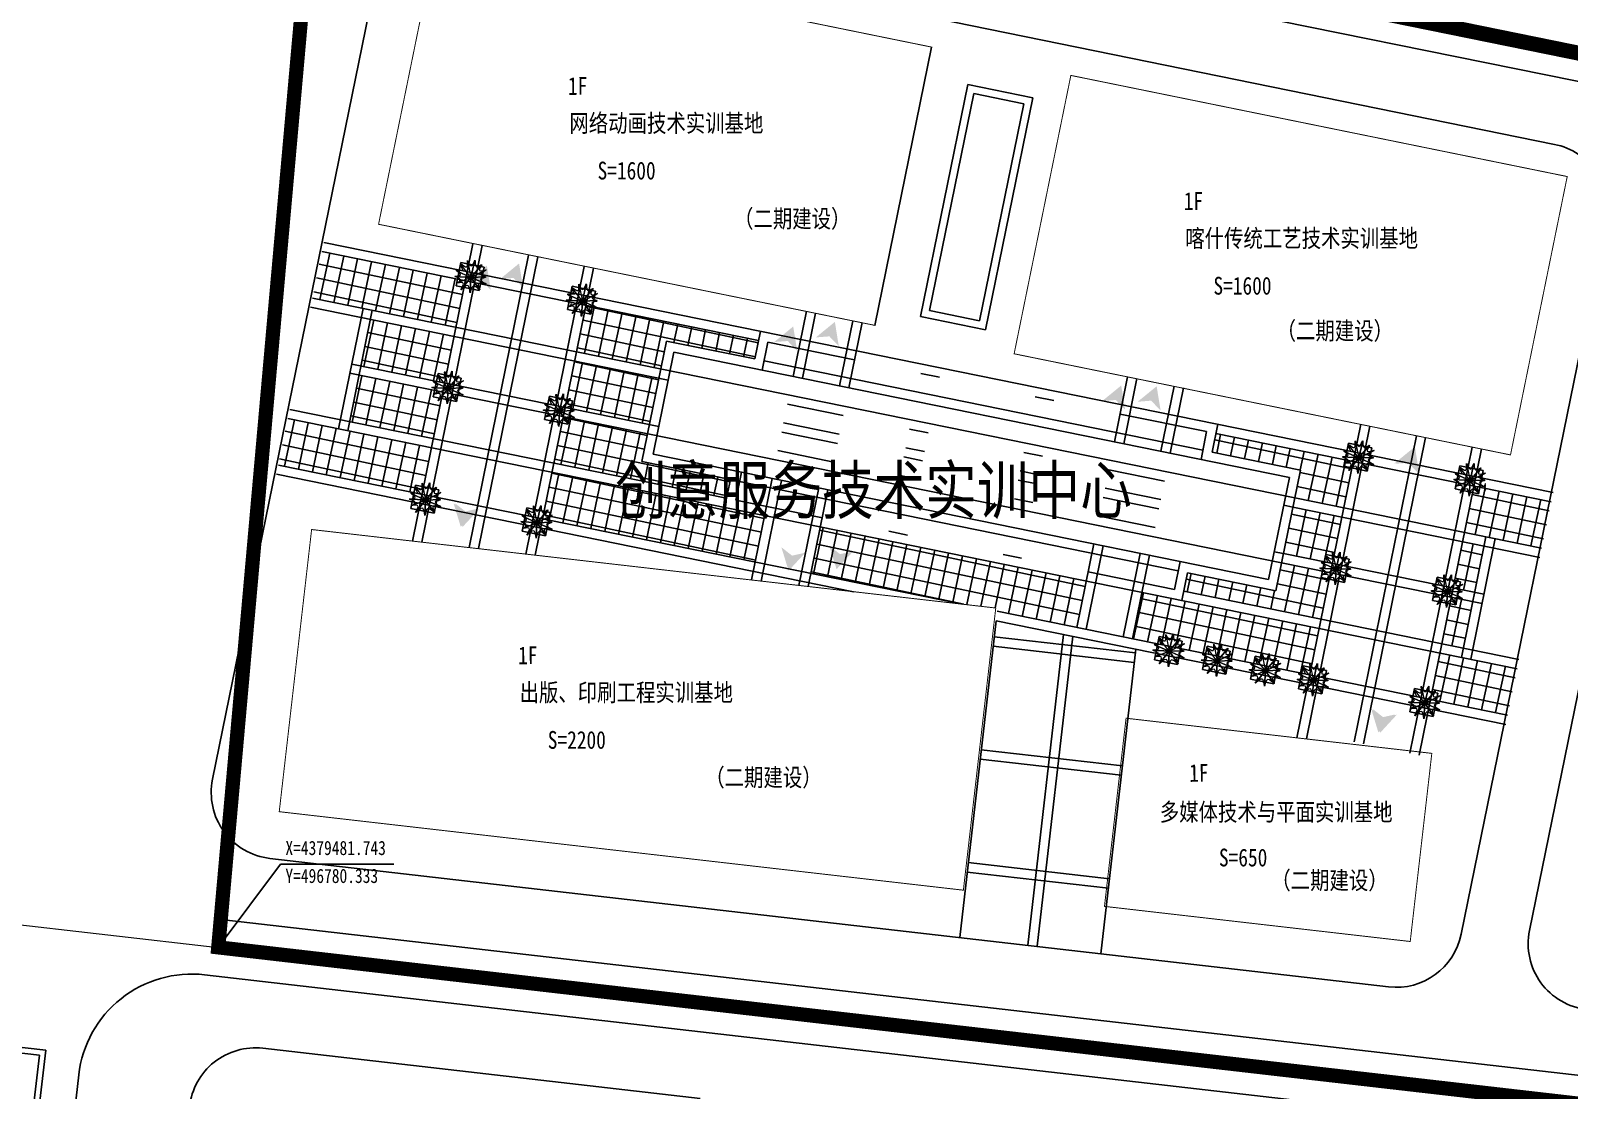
# Model space of a CAD drawing. Extents: x -534 to 560, y 572 to 1344.
# Drawn here: x -127.3 to 35.1, y 1082.8 to 1194.7 of the extents above; entities that cross this region are included whole.
import ezdxf
from ezdxf.enums import TextEntityAlignment as Align

# ---------------------------------------------------------------- set-up
doc = ezdxf.new("R2010")
doc.units = 0
doc.header["$LTSCALE"] = 1000
doc.linetypes.add('DIVIDE', pattern=[1.25, 0.5, -0.25, 0, -0.25, 0, -0.25])
doc.linetypes.add('X5', pattern=[3, 2, -1])
doc.layers.get('0').update_dxf_attribs({"linetype": 'CONTINUOUS'})
for name, color, linetype in [('0-场地', 5, 'CONTINUOUS'), ('2222', 7, 'CONTINUOUS'), ('4', 4, 'CONTINUOUS'), ('DLSS', 8, 'CONTINUOUS'), ('JZ', 2, 'CONTINUOUS'), ('pp-bz-zb', 7, 'CONTINUOUS'), ('PUB_TEXT', 7, 'CONTINUOUS'), ('WALL', 2, 'CONTINUOUS'), ('建筑轮廓', 2, 'CONTINUOUS'), ('用地红线', 1, 'DIVIDE'), ('绿化', 3, 'CONTINUOUS'), ('铺地', 25, 'CONTINUOUS')]:
    doc.layers.add(name, color=color, linetype=linetype)
doc.styles.add('HT', font='simhei.ttf', dxfattribs={"width": 0.8})
doc.styles.add('ISOVIBLOCKBT', font='', dxfattribs={"width": 0.8})
doc.styles.get('ISOVIBLOCKBT').set_extended_font_data('SimSun')

msp = doc.modelspace()

# ---------------------------------------------------------------- hatches: boundary and pattern name
at = {"layer": '0-场地'}
for points in [[(-79.76, 1168.4), (-78.77, 1167.36), (-79.18, 1169.93), (-81.2, 1168.29)], [(-76.36, 1168.63), (-75.36, 1167.59), (-75.78, 1170.16), (-77.79, 1168.51)], [(-47.41, 1161.97), (-46.41, 1160.93), (-46.83, 1163.5), (-48.84, 1161.86)], [(-43.01, 1162.46), (-42.02, 1161.43), (-42.43, 1163.99), (-44.44, 1162.35)], [(-12.77, 1155.74), (-11.77, 1154.7), (-12.19, 1157.27), (-14.2, 1155.63)], [(-9.03, 1155.67), (-8.03, 1154.63), (-8.45, 1157.19), (-10.46, 1155.55)], [(18.08, 1149.15), (19.08, 1148.11), (18.66, 1150.67), (16.65, 1149.03)], [(18.27, 1149.12), (19.26, 1148.09), (18.85, 1150.65), (16.83, 1149.01)], [(-81.57, 1143.94), (-82.7, 1144.83), (-81.94, 1142.35), (-80.17, 1144.25)], [(-81.39, 1143.92), (-82.52, 1144.81), (-81.75, 1142.33), (-79.99, 1144.23)], [(-46.95, 1139.3), (-48.08, 1140.19), (-47.32, 1137.71), (-45.55, 1139.61)], [(-41.89, 1139.46), (-43.02, 1140.35), (-42.25, 1137.87), (-40.49, 1139.77)], [(15.34, 1122.22), (14.21, 1123.11), (14.97, 1120.62), (16.74, 1122.53)], [(15.52, 1122.2), (14.39, 1123.09), (15.16, 1120.6), (16.92, 1122.51)]]:
    msp.add_hatch(color=256, dxfattribs=at).paths.add_polyline_path(points)

# ---------------------------------------------------------------- linework, layer by layer
at = {"color": 0, "linetype": 'Continuous'}
msp.add_line((-261.82, 1253.14), (324.74, 1133.62), dxfattribs=at)
at = {"layer": '2222'}
for p, q in [((-82.43, 1167.81), (-81.93, 1170.26)), ((-81.93, 1170.26), (-79.48, 1169.76)), ((-79.48, 1169.76), (-79.98, 1167.31)), ((-79.98, 1167.31), (-82.43, 1167.81)), ((-70.67, 1165.3), (-70.17, 1167.75)), ((-70.17, 1167.75), (-67.72, 1167.25)), ((-67.72, 1167.25), (-68.22, 1164.8)), ((-68.22, 1164.8), (-70.67, 1165.3)), ((-84.84, 1156.08), (-84.34, 1158.53)), ((-84.34, 1158.53), (-81.89, 1158.03)), ((-81.89, 1158.03), (-82.39, 1155.58)), ((-82.39, 1155.58), (-84.84, 1156.08)), ((-73.08, 1153.68), (-72.58, 1156.13)), ((-72.58, 1156.13), (-70.13, 1155.64)), ((-70.13, 1155.64), (-70.63, 1153.19)), ((-70.63, 1153.19), (-73.08, 1153.68)), ((11.32, 1148.74), (11.82, 1151.18)), ((11.82, 1151.18), (14.27, 1150.69)), ((14.27, 1150.69), (13.77, 1148.24)), ((13.77, 1148.24), (11.32, 1148.74)), ((23.08, 1146.34), (23.58, 1148.79)), ((23.58, 1148.79), (26.03, 1148.29)), ((26.03, 1148.29), (25.53, 1145.84)), ((-87.21, 1144.29), (-86.71, 1146.74)), ((-86.71, 1146.74), (-84.27, 1146.24)), ((-84.27, 1146.24), (-84.76, 1143.79)), ((25.53, 1145.84), (23.08, 1146.34)), ((-84.76, 1143.79), (-87.21, 1144.29)), ((-75.45, 1141.9), (-74.96, 1144.35)), ((-74.96, 1144.35), (-72.51, 1143.85)), ((-72.51, 1143.85), (-73, 1141.4)), ((-73, 1141.4), (-75.45, 1141.9)), ((8.93, 1136.98), (9.43, 1139.43)), ((9.43, 1139.43), (11.88, 1138.93)), ((11.88, 1138.93), (11.38, 1136.48)), ((11.38, 1136.48), (8.93, 1136.98)), ((20.69, 1134.58), (21.19, 1137.03)), ((21.19, 1137.03), (23.64, 1136.54)), ((23.64, 1136.54), (23.14, 1134.09)), ((23.14, 1134.09), (20.69, 1134.58)), ((-8.69, 1128.31), (-8.19, 1130.76)), ((-8.19, 1130.76), (-5.74, 1130.27)), ((-5.74, 1130.27), (-6.24, 1127.82)), ((-3.61, 1127.28), (-3.12, 1129.73)), ((-3.12, 1129.73), (-0.67, 1129.23)), ((-0.67, 1129.23), (-1.16, 1126.78)), ((-6.24, 1127.82), (-8.69, 1128.31)), ((1.46, 1126.25), (1.96, 1128.7)), ((1.96, 1128.7), (4.41, 1128.2)), ((4.41, 1128.2), (3.91, 1125.75)), ((6.54, 1125.22), (7.03, 1127.67)), ((7.03, 1127.67), (9.48, 1127.17)), ((-1.16, 1126.78), (-3.61, 1127.28)), ((3.91, 1125.75), (1.46, 1126.25)), ((9.48, 1127.17), (8.99, 1124.72)), ((8.99, 1124.72), (6.54, 1125.22)), ((18.3, 1122.82), (18.79, 1125.27)), ((18.79, 1125.27), (21.24, 1124.78)), ((21.24, 1124.78), (20.75, 1122.33)), ((20.75, 1122.33), (18.3, 1122.82))]:
    msp.add_line(p, q, dxfattribs=at)
at = {"layer": '4', "linetype": 'ByBlock', "lineweight": 18}
for p in [(-96.73, 1219.35), (-278.71, 1117.49)]:
    msp.add_line(p, (-107.55, 1097.93), dxfattribs=at)
at = {"layer": 'DLSS', "color": 41, "linetype": 'X5'}
msp.add_line((-56.64, 1081.97), (-102.84, 1087.28), dxfattribs=at)
msp.add_line((-56.64, 1081.97), (-102.84, 1087.28), dxfattribs=at)
for points in [[(337.76, 1056.83), (319.44, 1058.93, -0.416962), (313.29, 1066.75), (319.71, 1118.4, 0.39174), (308.61, 1133.84), (-96.98, 1216.49)], [(165.05, 1063.57), (-108.99, 1095.03, 0.414214), (-122.28, 1084.48), (-145.01, 886.53, -0.414214), (-152.76, 880.37), (-292.82, 896.45, 0.410949), (-304.99, 886.9), (-310.18, 845.78, 0.417486), (-300.52, 833.48), (-206.27, 822.66)]]:
    msp.add_lwpolyline(points, format="xyb", dxfattribs=at)
for points in [[(23.71, 1099.32), (39.03, 1174.49, 0.414214), (33.56, 1182.74), (-82.52, 1206.4, 0.414214), (-90.78, 1200.94), (-108.15, 1115.68, 0.439844), (-102.09, 1107.32), (16.05, 1093.76, 0.389039)], [(175.06, 1081.94), (187.74, 1144.18, 0.414214), (182.28, 1152.44), (54.14, 1178.55, 0.414214), (45.88, 1173.09), (30.93, 1099.71, 0.439844), (36.99, 1091.36), (167.4, 1076.39, 0.389039)]]:
    msp.add_lwpolyline(points, format="xyb", close=True, dxfattribs=at)
msp.add_lwpolyline([(-107.29, 1100.87), (165.74, 1069.53)], dxfattribs=at)
msp.add_arc((-103.63, 1080.32), 7, 83.4512, 173.4512, dxfattribs=at)
msp.add_arc((-103.63, 1080.32), 7, 83.4512, 173.4512, dxfattribs=at)
at = {"layer": 'JZ'}
msp.add_line((-38.2, 1163.62), (-32.21, 1193.01), dxfattribs=at)
at = {"layer": 'pp-bz-zb'}
for p, q in [((-107.55, 1097.93), (-100.96, 1106.73)), ((-100.96, 1106.73), (-89.02, 1106.73))]:
    msp.add_line(p, q, dxfattribs=at)
at = {"layer": 'WALL', "ltscale": 10, "const_width": 0.1}
for points in [[(-38.2, 1163.62), (-32.21, 1193.01), (-84.63, 1203.69), (-90.62, 1174.3)], [(28.92, 1149.94), (34.91, 1179.34), (-17.51, 1190.02), (-23.5, 1160.62)], [(-28.86, 1103.97), (-25.44, 1133.77), (-97.69, 1142.06), (-101.11, 1112.26), (-28.86, 1103.97)], [(18.33, 1098.55), (20.61, 1118.42), (-11.68, 1122.13), (-13.96, 1102.26)]]:
    msp.add_lwpolyline(points, close=True, dxfattribs=at)
at = {"layer": '建筑轮廓', "color": 2}
for points in [[(-177.82, 1093.03), (-173.46, 1092.53), (-173.45, 1092.63), (-130.13, 1087.66), (-130.14, 1087.56), (-125.77, 1087.06), (-126.66, 1079.31), (-124.87, 1079.1), (-127.59, 1055.46), (-129.38, 1055.66), (-130.25, 1048.01), (-134.62, 1048.52), (-134.65, 1048.32), (-177.96, 1053.29), (-177.94, 1053.49), (-182.31, 1053.99), (-181.43, 1061.64), (-183.22, 1061.84), (-180.51, 1085.49), (-178.72, 1085.28)], [(-177.3, 1092.36), (-172.93, 1091.87), (-172.92, 1091.97), (-130.8, 1087.13), (-130.81, 1087.03), (-126.44, 1086.53), (-127.33, 1078.78), (-125.54, 1078.58), (-128.11, 1056.12), (-129.9, 1056.33), (-130.78, 1048.68), (-135.15, 1049.18), (-135.18, 1048.98), (-177.3, 1053.82), (-177.28, 1054.02), (-181.65, 1054.52), (-180.77, 1062.17), (-182.56, 1062.37), (-179.98, 1084.82), (-178.19, 1084.62)]]:
    msp.add_lwpolyline(points, close=True, dxfattribs=at)
at = {"layer": '用地红线', "color": 1, "linetype": 'DIVIDE', "ltscale": 0.03, "const_width": 1.5}
msp.add_lwpolyline([(324.74, 1133.62), (-188.72, 1238.21), (-407.32, 1282.83), (-445.89, 849.16), (278.35, 766.02), (323.89, 1126.53), (324.74, 1133.62), (324.74, 1133.62), (324.74, 1133.62)], close=True, dxfattribs=at)
at = {"layer": '用地红线', "color": 5, "linetype": 'DIVIDE', "ltscale": 0.02, "const_width": 1.5}
msp.add_lwpolyline([(-96.73, 1219.35), (324.74, 1133.62), (324.74, 1133.62), (314.16, 1049.47), (-107.55, 1097.93), (-96.73, 1219.35)], close=True, dxfattribs=at)
at = {"layer": '绿化', "color": 3, "lineweight": 0}
for p, q in [((-80.86, 1168.69), (-81.95, 1170.12)), ((-81.23, 1170.48), (-80.86, 1168.69)), ((-80.86, 1168.69), (-80.44, 1170.51)), ((-80.44, 1170.51), (-80.86, 1168.69)), ((-80.86, 1168.69), (-79.73, 1170.03)), ((-79.73, 1170.03), (-80.86, 1168.69)), ((-80.86, 1168.69), (-82.58, 1168.8)), ((-82.58, 1168.8), (-80.86, 1168.69)), ((-80.86, 1168.69), (-82.4, 1169.39)), ((-82.4, 1169.39), (-80.86, 1168.69)), ((-80.86, 1168.69), (-82.31, 1168.1)), ((-82.31, 1168.1), (-80.86, 1168.69)), ((-80.86, 1168.69), (-81.92, 1167.37)), ((-81.92, 1167.37), (-80.86, 1168.69)), ((-80.86, 1168.69), (-80.95, 1167.06)), ((-80.95, 1167.06), (-80.86, 1168.69)), ((-80.86, 1168.69), (-79.24, 1169.48)), ((-79.24, 1169.48), (-80.86, 1168.69)), ((-80.86, 1168.69), (-79.29, 1168.75)), ((-79.29, 1168.75), (-80.86, 1168.69)), ((-80.86, 1168.69), (-79.93, 1167.36)), ((-79.93, 1167.36), (-80.86, 1168.69)), ((-80.86, 1168.69), (-79.27, 1168)), ((-79.27, 1168), (-80.86, 1168.69)), ((-69.1, 1166.19), (-70.65, 1166.88)), ((-70.65, 1166.88), (-69.1, 1166.19)), ((-69.1, 1166.19), (-70.2, 1167.61)), ((-69.47, 1167.97), (-69.1, 1166.19)), ((-69.1, 1166.19), (-68.69, 1168)), ((-68.69, 1168), (-69.1, 1166.19)), ((-69.1, 1166.19), (-67.97, 1167.53)), ((-67.97, 1167.53), (-69.1, 1166.19)), ((-69.1, 1166.19), (-67.49, 1166.97)), ((-67.49, 1166.97), (-69.1, 1166.19)), ((-69.1, 1166.19), (-70.82, 1166.3)), ((-70.82, 1166.3), (-69.1, 1166.19)), ((-69.1, 1166.19), (-70.55, 1165.6)), ((-70.55, 1165.6), (-69.1, 1166.19)), ((-69.1, 1166.19), (-70.17, 1164.87)), ((-70.17, 1164.87), (-69.1, 1166.19)), ((-69.1, 1166.19), (-69.19, 1164.56)), ((-69.19, 1164.56), (-69.1, 1166.19)), ((-69.1, 1166.19), (-67.53, 1166.25)), ((-67.53, 1166.25), (-69.1, 1166.19)), ((-69.1, 1166.19), (-68.18, 1164.86)), ((-68.18, 1164.86), (-69.1, 1166.19)), ((-69.1, 1166.19), (-67.51, 1165.49)), ((-67.51, 1165.49), (-69.1, 1166.19)), ((-83.64, 1158.75), (-83.27, 1156.96)), ((-83.27, 1156.96), (-82.86, 1158.78)), ((-82.86, 1158.78), (-83.27, 1156.96)), ((-83.27, 1156.96), (-84.99, 1157.07)), ((-84.99, 1157.07), (-83.27, 1156.96)), ((-83.27, 1156.96), (-84.82, 1157.66)), ((-84.82, 1157.66), (-83.27, 1156.96)), ((-83.27, 1156.96), (-84.72, 1156.37)), ((-84.72, 1156.37), (-83.27, 1156.96)), ((-83.27, 1156.96), (-84.37, 1158.39)), ((-83.27, 1156.96), (-84.33, 1155.64)), ((-84.33, 1155.64), (-83.27, 1156.96)), ((-83.27, 1156.96), (-83.36, 1155.33)), ((-83.36, 1155.33), (-83.27, 1156.96)), ((-83.27, 1156.96), (-82.14, 1158.3)), ((-82.14, 1158.3), (-83.27, 1156.96)), ((-83.27, 1156.96), (-81.66, 1157.75)), ((-81.66, 1157.75), (-83.27, 1156.96)), ((-83.27, 1156.96), (-81.7, 1157.02)), ((-81.7, 1157.02), (-83.27, 1156.96)), ((-83.27, 1156.96), (-82.34, 1155.63)), ((-82.34, 1155.63), (-83.27, 1156.96)), ((-83.27, 1156.96), (-81.68, 1156.27)), ((-81.68, 1156.27), (-83.27, 1156.96)), ((-71.51, 1154.57), (-73.06, 1155.26)), ((-73.06, 1155.26), (-71.51, 1154.57)), ((-71.51, 1154.57), (-72.61, 1156)), ((-71.88, 1156.36), (-71.51, 1154.57)), ((-71.51, 1154.57), (-71.1, 1156.38)), ((-71.1, 1156.38), (-71.51, 1154.57)), ((-71.51, 1154.57), (-70.38, 1155.91)), ((-70.38, 1155.91), (-71.51, 1154.57)), ((-71.51, 1154.57), (-69.9, 1155.36)), ((-69.9, 1155.36), (-71.51, 1154.57)), ((-71.51, 1154.57), (-73.23, 1154.68)), ((-73.23, 1154.68), (-71.51, 1154.57)), ((-71.51, 1154.57), (-72.96, 1153.98)), ((-72.96, 1153.98), (-71.51, 1154.57)), ((-71.51, 1154.57), (-72.57, 1153.25)), ((-72.57, 1153.25), (-71.51, 1154.57)), ((-71.51, 1154.57), (-71.6, 1152.94)), ((-71.6, 1152.94), (-71.51, 1154.57)), ((-71.51, 1154.57), (-69.94, 1154.63)), ((-69.94, 1154.63), (-71.51, 1154.57)), ((-71.51, 1154.57), (-70.59, 1153.24)), ((-70.59, 1153.24), (-71.51, 1154.57)), ((-71.51, 1154.57), (-69.92, 1153.88)), ((-69.92, 1153.88), (-71.51, 1154.57)), ((12.89, 1149.62), (11.35, 1150.31)), ((11.35, 1150.31), (12.89, 1149.62)), ((12.89, 1149.62), (11.79, 1151.05)), ((12.52, 1151.41), (12.89, 1149.62)), ((12.89, 1149.62), (13.31, 1151.43)), ((13.31, 1151.43), (12.89, 1149.62)), ((12.89, 1149.62), (14.02, 1150.96)), ((14.02, 1150.96), (12.89, 1149.62)), ((12.89, 1149.62), (14.51, 1150.41)), ((14.51, 1150.41), (12.89, 1149.62)), ((12.89, 1149.62), (11.17, 1149.73)), ((11.17, 1149.73), (12.89, 1149.62)), ((12.89, 1149.62), (11.44, 1149.03)), ((11.44, 1149.03), (12.89, 1149.62)), ((12.89, 1149.62), (11.83, 1148.3)), ((11.83, 1148.3), (12.89, 1149.62)), ((12.89, 1149.62), (12.8, 1147.99)), ((12.8, 1147.99), (12.89, 1149.62)), ((12.89, 1149.62), (14.46, 1149.68)), ((14.46, 1149.68), (12.89, 1149.62)), ((12.89, 1149.62), (13.82, 1148.29)), ((13.82, 1148.29), (12.89, 1149.62)), ((12.89, 1149.62), (14.48, 1148.93)), ((14.48, 1148.93), (12.89, 1149.62)), ((24.28, 1149.02), (24.65, 1147.23)), ((24.65, 1147.23), (25.06, 1149.04)), ((25.06, 1149.04), (24.65, 1147.23)), ((24.65, 1147.23), (22.93, 1147.34)), ((22.93, 1147.34), (24.65, 1147.23)), ((24.65, 1147.23), (23.11, 1147.92)), ((23.11, 1147.92), (24.65, 1147.23)), ((24.65, 1147.23), (23.2, 1146.64)), ((23.2, 1146.64), (24.65, 1147.23)), ((24.65, 1147.23), (23.55, 1148.66)), ((24.65, 1147.23), (23.59, 1145.91)), ((23.59, 1145.91), (24.65, 1147.23)), ((24.65, 1147.23), (24.56, 1145.6)), ((24.56, 1145.6), (24.65, 1147.23)), ((24.65, 1147.23), (25.78, 1148.57)), ((25.78, 1148.57), (24.65, 1147.23)), ((24.65, 1147.23), (26.26, 1148.02)), ((26.26, 1148.02), (24.65, 1147.23)), ((24.65, 1147.23), (26.22, 1147.29)), ((26.22, 1147.29), (24.65, 1147.23)), ((24.65, 1147.23), (25.58, 1145.9)), ((25.58, 1145.9), (24.65, 1147.23)), ((24.65, 1147.23), (26.24, 1146.53)), ((26.24, 1146.53), (24.65, 1147.23)), ((-85.65, 1145.17), (-87.19, 1145.87)), ((-87.19, 1145.87), (-85.65, 1145.17)), ((-85.65, 1145.17), (-86.74, 1146.6)), ((-86.01, 1146.96), (-85.65, 1145.17)), ((-85.65, 1145.17), (-85.23, 1146.99)), ((-85.23, 1146.99), (-85.65, 1145.17)), ((-85.65, 1145.17), (-84.51, 1146.52)), ((-84.51, 1146.52), (-85.65, 1145.17)), ((-85.65, 1145.17), (-84.03, 1145.96)), ((-84.03, 1145.96), (-85.65, 1145.17)), ((-85.65, 1145.17), (-87.36, 1145.29)), ((-87.36, 1145.29), (-85.65, 1145.17)), ((-85.65, 1145.17), (-87.09, 1144.58)), ((-87.09, 1144.58), (-85.65, 1145.17)), ((-85.65, 1145.17), (-86.71, 1143.86)), ((-86.71, 1143.86), (-85.65, 1145.17)), ((-85.65, 1145.17), (-85.73, 1143.55)), ((-85.73, 1143.55), (-85.65, 1145.17)), ((-85.65, 1145.17), (-84.07, 1145.23)), ((-84.07, 1145.23), (-85.65, 1145.17)), ((-85.65, 1145.17), (-84.72, 1143.84)), ((-84.72, 1143.84), (-85.65, 1145.17)), ((-85.65, 1145.17), (-84.05, 1144.48)), ((-84.05, 1144.48), (-85.65, 1145.17)), ((-73.89, 1142.78), (-74.98, 1144.21)), ((-74.25, 1144.57), (-73.89, 1142.78)), ((-73.89, 1142.78), (-73.47, 1144.6)), ((-73.47, 1144.6), (-73.89, 1142.78)), ((-73.89, 1142.78), (-72.76, 1144.12)), ((-72.76, 1144.12), (-73.89, 1142.78)), ((-73.89, 1142.78), (-75.6, 1142.89)), ((-75.6, 1142.89), (-73.89, 1142.78)), ((-73.89, 1142.78), (-75.43, 1143.48)), ((-75.43, 1143.48), (-73.89, 1142.78)), ((-73.89, 1142.78), (-75.33, 1142.19)), ((-75.33, 1142.19), (-73.89, 1142.78)), ((-73.89, 1142.78), (-74.95, 1141.46)), ((-74.95, 1141.46), (-73.89, 1142.78)), ((-73.89, 1142.78), (-73.97, 1141.15)), ((-73.97, 1141.15), (-73.89, 1142.78)), ((-73.89, 1142.78), (-72.27, 1143.57)), ((-72.27, 1143.57), (-73.89, 1142.78)), ((-73.89, 1142.78), (-72.31, 1142.84)), ((-72.31, 1142.84), (-73.89, 1142.78)), ((-73.89, 1142.78), (-72.96, 1141.45)), ((-72.96, 1141.45), (-73.89, 1142.78)), ((-73.89, 1142.78), (-72.29, 1142.09)), ((-72.29, 1142.09), (-73.89, 1142.78)), ((10.5, 1137.86), (9.4, 1139.29)), ((10.13, 1139.65), (10.5, 1137.86)), ((10.5, 1137.86), (10.91, 1139.67)), ((10.91, 1139.67), (10.5, 1137.86)), ((10.5, 1137.86), (11.63, 1139.2)), ((11.63, 1139.2), (10.5, 1137.86)), ((10.5, 1137.86), (8.78, 1137.97)), ((8.78, 1137.97), (10.5, 1137.86)), ((10.5, 1137.86), (8.95, 1138.55)), ((8.95, 1138.55), (10.5, 1137.86)), ((10.5, 1137.86), (9.05, 1137.27)), ((9.05, 1137.27), (10.5, 1137.86)), ((10.5, 1137.86), (9.44, 1136.54)), ((9.44, 1136.54), (10.5, 1137.86)), ((10.5, 1137.86), (10.41, 1136.23)), ((10.41, 1136.23), (10.5, 1137.86)), ((10.5, 1137.86), (12.11, 1138.65)), ((12.11, 1138.65), (10.5, 1137.86)), ((10.5, 1137.86), (12.07, 1137.92)), ((12.07, 1137.92), (10.5, 1137.86)), ((10.5, 1137.86), (11.43, 1136.53)), ((11.43, 1136.53), (10.5, 1137.86)), ((10.5, 1137.86), (12.09, 1137.17)), ((12.09, 1137.17), (10.5, 1137.86)), ((22.26, 1135.47), (20.71, 1136.16)), ((20.71, 1136.16), (22.26, 1135.47)), ((22.26, 1135.47), (21.16, 1136.9)), ((21.89, 1137.26), (22.26, 1135.47)), ((22.26, 1135.47), (22.67, 1137.28)), ((22.67, 1137.28), (22.26, 1135.47)), ((22.26, 1135.47), (23.39, 1136.81)), ((23.39, 1136.81), (22.26, 1135.47)), ((22.26, 1135.47), (23.87, 1136.26)), ((23.87, 1136.26), (22.26, 1135.47)), ((22.26, 1135.47), (20.54, 1135.58)), ((20.54, 1135.58), (22.26, 1135.47)), ((22.26, 1135.47), (20.81, 1134.88)), ((20.81, 1134.88), (22.26, 1135.47)), ((22.26, 1135.47), (21.19, 1134.15)), ((21.19, 1134.15), (22.26, 1135.47)), ((22.26, 1135.47), (22.17, 1133.84)), ((22.17, 1133.84), (22.26, 1135.47)), ((22.26, 1135.47), (23.83, 1135.53)), ((23.83, 1135.53), (22.26, 1135.47)), ((22.26, 1135.47), (23.18, 1134.14)), ((23.18, 1134.14), (22.26, 1135.47)), ((22.26, 1135.47), (23.85, 1134.78)), ((23.85, 1134.78), (22.26, 1135.47)), ((-7.49, 1130.99), (-7.12, 1129.2)), ((-7.12, 1129.2), (-6.7, 1131.01)), ((-6.7, 1131.01), (-7.12, 1129.2)), ((-7.12, 1129.2), (-8.84, 1129.31)), ((-8.84, 1129.31), (-7.12, 1129.2)), ((-7.12, 1129.2), (-8.66, 1129.89)), ((-8.66, 1129.89), (-7.12, 1129.2)), ((-7.12, 1129.2), (-8.57, 1128.61)), ((-8.57, 1128.61), (-7.12, 1129.2)), ((-7.12, 1129.2), (-8.22, 1130.63)), ((-7.12, 1129.2), (-8.18, 1127.88)), ((-8.18, 1127.88), (-7.12, 1129.2)), ((-7.12, 1129.2), (-7.21, 1127.57)), ((-7.21, 1127.57), (-7.12, 1129.2)), ((-7.12, 1129.2), (-5.99, 1130.54)), ((-5.99, 1130.54), (-7.12, 1129.2)), ((-7.12, 1129.2), (-5.5, 1129.99)), ((-5.5, 1129.99), (-7.12, 1129.2)), ((-7.12, 1129.2), (-5.55, 1129.26)), ((-5.55, 1129.26), (-7.12, 1129.2)), ((-7.12, 1129.2), (-6.19, 1127.87)), ((-6.19, 1127.87), (-7.12, 1129.2)), ((-7.12, 1129.2), (-5.53, 1128.51)), ((-5.53, 1128.51), (-7.12, 1129.2)), ((-2.05, 1128.17), (-3.14, 1129.6)), ((-2.41, 1129.96), (-2.05, 1128.17)), ((-2.05, 1128.17), (-1.63, 1129.98)), ((-1.63, 1129.98), (-2.05, 1128.17)), ((-2.05, 1128.17), (-0.92, 1129.51)), ((-0.92, 1129.51), (-2.05, 1128.17)), ((-2.05, 1128.17), (-3.76, 1128.28)), ((-3.76, 1128.28), (-2.05, 1128.17)), ((-2.05, 1128.17), (-3.59, 1128.86)), ((-3.59, 1128.86), (-2.05, 1128.17)), ((-2.05, 1128.17), (-3.49, 1127.58)), ((-3.49, 1127.58), (-2.05, 1128.17)), ((-2.05, 1128.17), (-3.11, 1126.85)), ((-3.11, 1126.85), (-2.05, 1128.17)), ((-2.05, 1128.17), (-2.13, 1126.54)), ((-2.13, 1126.54), (-2.05, 1128.17)), ((-2.05, 1128.17), (-0.43, 1128.96)), ((-0.43, 1128.96), (-2.05, 1128.17)), ((-2.05, 1128.17), (-0.47, 1128.23)), ((-0.47, 1128.23), (-2.05, 1128.17)), ((-2.05, 1128.17), (-1.12, 1126.84)), ((-1.12, 1126.84), (-2.05, 1128.17)), ((-2.05, 1128.17), (-0.45, 1127.47)), ((-0.45, 1127.47), (-2.05, 1128.17)), ((3.03, 1127.13), (1.49, 1127.83)), ((1.49, 1127.83), (3.03, 1127.13)), ((3.03, 1127.13), (1.93, 1128.56)), ((2.66, 1128.92), (3.03, 1127.13)), ((3.03, 1127.13), (3.45, 1128.95)), ((3.45, 1128.95), (3.03, 1127.13)), ((3.03, 1127.13), (4.16, 1128.48)), ((4.16, 1128.48), (3.03, 1127.13)), ((3.03, 1127.13), (4.65, 1127.92)), ((4.65, 1127.92), (3.03, 1127.13)), ((7.74, 1127.89), (8.1, 1126.1)), ((8.1, 1126.1), (8.52, 1127.92)), ((8.52, 1127.92), (8.1, 1126.1)), ((3.03, 1127.13), (1.31, 1127.25)), ((1.31, 1127.25), (3.03, 1127.13)), ((3.03, 1127.13), (1.58, 1126.55)), ((1.58, 1126.55), (3.03, 1127.13)), ((3.03, 1127.13), (1.97, 1125.82)), ((1.97, 1125.82), (3.03, 1127.13)), ((3.03, 1127.13), (2.94, 1125.51)), ((2.94, 1125.51), (3.03, 1127.13)), ((3.03, 1127.13), (4.6, 1127.19)), ((4.6, 1127.19), (3.03, 1127.13)), ((3.03, 1127.13), (3.96, 1125.8)), ((3.96, 1125.8), (3.03, 1127.13)), ((3.03, 1127.13), (4.62, 1126.44)), ((4.62, 1126.44), (3.03, 1127.13)), ((8.1, 1126.1), (6.39, 1126.21)), ((6.39, 1126.21), (8.1, 1126.1)), ((8.1, 1126.1), (6.56, 1126.8)), ((6.56, 1126.8), (8.1, 1126.1)), ((8.1, 1126.1), (6.66, 1125.51)), ((6.66, 1125.51), (8.1, 1126.1)), ((8.1, 1126.1), (7.01, 1127.53)), ((8.1, 1126.1), (7.04, 1124.78)), ((7.04, 1124.78), (8.1, 1126.1)), ((8.1, 1126.1), (8.02, 1124.47)), ((8.02, 1124.47), (8.1, 1126.1)), ((8.1, 1126.1), (9.24, 1127.44)), ((9.24, 1127.44), (8.1, 1126.1)), ((8.1, 1126.1), (9.72, 1126.89)), ((9.72, 1126.89), (8.1, 1126.1)), ((8.1, 1126.1), (9.68, 1126.16)), ((9.68, 1126.16), (8.1, 1126.1)), ((8.1, 1126.1), (9.03, 1124.77)), ((9.03, 1124.77), (8.1, 1126.1)), ((8.1, 1126.1), (9.7, 1125.41)), ((9.7, 1125.41), (8.1, 1126.1)), ((19.86, 1123.71), (18.32, 1124.4)), ((18.32, 1124.4), (19.86, 1123.71)), ((19.86, 1123.71), (18.77, 1125.14)), ((19.5, 1125.5), (19.86, 1123.71)), ((19.86, 1123.71), (20.28, 1125.52)), ((20.28, 1125.52), (19.86, 1123.71)), ((19.86, 1123.71), (20.99, 1125.05)), ((20.99, 1125.05), (19.86, 1123.71)), ((19.86, 1123.71), (21.48, 1124.5)), ((21.48, 1124.5), (19.86, 1123.71)), ((19.86, 1123.71), (18.15, 1123.82)), ((18.15, 1123.82), (19.86, 1123.71)), ((19.86, 1123.71), (18.42, 1123.12)), ((18.42, 1123.12), (19.86, 1123.71)), ((19.86, 1123.71), (18.8, 1122.39)), ((18.8, 1122.39), (19.86, 1123.71)), ((19.86, 1123.71), (19.78, 1122.08)), ((19.78, 1122.08), (19.86, 1123.71)), ((19.86, 1123.71), (21.44, 1123.77)), ((21.44, 1123.77), (19.86, 1123.71)), ((19.86, 1123.71), (20.79, 1122.38)), ((20.79, 1122.38), (19.86, 1123.71)), ((19.86, 1123.71), (21.45, 1123.02)), ((21.45, 1123.02), (19.86, 1123.71))]:
    msp.add_line(p, q, dxfattribs=at)
at = {"layer": '绿化', "color": 3}
for p, q in [((26.2, 1146.69), (26.22, 1146.73)), ((26.21, 1146.61), (26.2, 1146.69)), ((26.29, 1146.62), (26.21, 1146.61)), ((26.22, 1146.73), (26.28, 1146.69)), ((26.23, 1146.87), (26.28, 1146.9)), ((26.26, 1146.85), (26.23, 1146.87)), ((26.25, 1146.62), (26.23, 1146.61)), ((26.23, 1146.61), (26.23, 1146.57)), ((26.24, 1146.24), (26.27, 1146.32)), ((26.31, 1146.21), (26.24, 1146.24)), ((26.25, 1146.77), (26.28, 1146.82)), ((26.25, 1146.69), (26.25, 1146.77)), ((26.26, 1146.69), (26.25, 1146.69)), ((26.26, 1146.57), (26.25, 1146.62)), ((26.25, 1146.5), (26.28, 1146.48)), ((26.27, 1146.54), (26.26, 1146.57))]:
    msp.add_line(p, q, dxfattribs=at)
at = {"layer": '绿化', "color": 3, "lineweight": 0}
for points in [[(-81.7, 1169.43), (-82.09, 1169.46), (-82.82, 1169.53), (-81.48, 1168.86), (-83.17, 1168.85), (-81.55, 1168.56), (-82.69, 1167.92), (-81.22, 1168.44), (-82.37, 1166.77), (-81.32, 1168.04), (-80.98, 1167.57), (-80.97, 1166.54), (-80.8, 1168.36), (-79.59, 1166.85), (-80.51, 1168.43), (-78.61, 1167.72), (-80.45, 1168.57), (-79.01, 1168.66), (-79.58, 1168.85), (-80.07, 1169.05), (-78.61, 1169.75), (-80.45, 1169.06), (-79.36, 1170.41), (-80.56, 1169.37), (-80.31, 1171.11), (-80.83, 1169.3), (-81.37, 1171.06), (-81.05, 1169.3), (-82.2, 1170.5), (-81.87, 1169.79), (-81.7, 1169.43)], [(-69.94, 1166.92), (-70.34, 1166.96), (-71.06, 1167.02), (-69.72, 1166.36), (-71.41, 1166.35), (-69.79, 1166.05), (-70.93, 1165.42), (-69.47, 1165.93), (-70.62, 1164.27), (-69.56, 1165.54), (-69.22, 1165.07), (-69.21, 1164.04), (-69.04, 1165.86), (-67.83, 1164.35), (-68.75, 1165.92), (-66.85, 1165.21), (-68.69, 1166.06), (-67.26, 1166.15), (-67.82, 1166.35), (-68.32, 1166.54), (-66.86, 1167.24), (-68.69, 1166.55), (-67.61, 1167.91), (-68.8, 1166.86), (-68.55, 1168.61), (-69.07, 1166.8), (-69.61, 1168.56), (-69.29, 1166.79), (-70.45, 1167.99), (-70.11, 1167.28), (-69.94, 1166.92)], [(-84.11, 1157.7), (-84.5, 1157.73), (-85.23, 1157.8), (-83.89, 1157.13), (-85.58, 1157.12), (-83.96, 1156.83), (-85.1, 1156.19), (-83.64, 1156.71), (-84.78, 1155.04), (-83.73, 1156.31), (-83.39, 1155.84), (-83.38, 1154.81), (-83.21, 1156.63), (-82, 1155.12), (-82.92, 1156.7), (-81.02, 1155.99), (-82.86, 1156.84), (-81.43, 1156.93), (-81.99, 1157.12), (-82.48, 1157.32), (-81.03, 1158.02), (-82.86, 1157.33), (-81.78, 1158.68), (-82.97, 1157.64), (-82.72, 1159.38), (-83.24, 1157.57), (-83.78, 1159.33), (-83.46, 1157.57), (-84.62, 1158.77), (-84.28, 1158.06), (-84.11, 1157.7)], [(-72.35, 1155.3), (-72.75, 1155.34), (-73.47, 1155.41), (-72.13, 1154.74), (-73.82, 1154.73), (-72.2, 1154.44), (-73.34, 1153.8), (-71.88, 1154.32), (-73.02, 1152.65), (-71.97, 1153.92), (-71.63, 1153.45), (-71.62, 1152.42), (-71.45, 1154.24), (-70.24, 1152.73), (-71.16, 1154.31), (-69.26, 1153.6), (-71.1, 1154.45), (-69.67, 1154.54), (-70.23, 1154.73), (-70.73, 1154.93), (-69.27, 1155.63), (-71.1, 1154.94), (-70.02, 1156.29), (-71.21, 1155.25), (-70.96, 1156.99), (-71.48, 1155.18), (-72.02, 1156.94), (-71.7, 1155.17), (-72.86, 1156.38), (-72.52, 1155.66), (-72.35, 1155.3)], [(12.05, 1150.35), (11.66, 1150.39), (10.93, 1150.46), (12.27, 1149.79), (10.58, 1149.78), (12.2, 1149.49), (11.06, 1148.85), (12.53, 1149.37), (11.38, 1147.7), (12.43, 1148.97), (12.77, 1148.5), (12.78, 1147.47), (12.95, 1149.29), (14.16, 1147.78), (13.24, 1149.36), (15.14, 1148.65), (13.3, 1149.5), (14.74, 1149.59), (14.17, 1149.78), (13.68, 1149.98), (15.14, 1150.68), (13.3, 1149.99), (14.39, 1151.34), (13.19, 1150.3), (13.44, 1152.04), (12.92, 1150.23), (12.38, 1151.99), (12.7, 1150.22), (11.54, 1151.43), (11.88, 1150.71), (12.05, 1150.35)], [(23.81, 1147.96), (23.42, 1148), (22.69, 1148.07), (24.03, 1147.4), (22.34, 1147.39), (23.96, 1147.09), (22.82, 1146.46), (24.28, 1146.98), (23.14, 1145.31), (24.19, 1146.58), (24.53, 1146.11), (24.54, 1145.08), (24.71, 1146.9), (25.92, 1145.39), (25, 1146.97), (26.9, 1146.26), (25.06, 1147.11), (26.49, 1147.19), (25.93, 1147.39), (25.44, 1147.59), (26.89, 1148.28), (25.06, 1147.6), (26.15, 1148.95), (24.95, 1147.91), (25.2, 1149.65), (24.68, 1147.84), (24.14, 1149.6), (24.46, 1147.83), (23.3, 1149.03), (23.64, 1148.32), (23.81, 1147.96)], [(-86.49, 1145.91), (-86.88, 1145.94), (-87.6, 1146.01), (-86.26, 1145.34), (-87.95, 1145.33), (-86.33, 1145.04), (-87.47, 1144.41), (-86.01, 1144.92), (-87.16, 1143.26), (-86.1, 1144.53), (-85.76, 1144.05), (-85.75, 1143.03), (-85.58, 1144.85), (-84.37, 1143.33), (-85.29, 1144.91), (-83.39, 1144.2), (-85.23, 1145.05), (-83.8, 1145.14), (-84.36, 1145.34), (-84.86, 1145.53), (-83.4, 1146.23), (-85.23, 1145.54), (-84.15, 1146.89), (-85.34, 1145.85), (-85.09, 1147.6), (-85.61, 1145.79), (-86.15, 1147.54), (-85.83, 1145.78), (-86.99, 1146.98), (-86.65, 1146.27), (-86.49, 1145.91)], [(-74.73, 1143.51), (-75.12, 1143.55), (-75.84, 1143.62), (-74.5, 1142.95), (-76.19, 1142.94), (-74.57, 1142.65), (-75.71, 1142.01), (-74.25, 1142.53), (-75.4, 1140.86), (-74.35, 1142.13), (-74, 1141.66), (-73.99, 1140.63), (-73.83, 1142.45), (-72.61, 1140.94), (-73.53, 1142.52), (-71.63, 1141.81), (-73.47, 1142.66), (-72.04, 1142.75), (-72.6, 1142.94), (-73.1, 1143.14), (-71.64, 1143.84), (-73.47, 1143.15), (-72.39, 1144.5), (-73.59, 1143.46), (-73.34, 1145.2), (-73.85, 1143.39), (-74.39, 1145.15), (-74.07, 1143.39), (-75.23, 1144.59), (-74.9, 1143.87), (-74.73, 1143.51)], [(9.66, 1138.59), (9.27, 1138.63), (8.54, 1138.7), (9.88, 1138.03), (8.19, 1138.02), (9.81, 1137.73), (8.67, 1137.09), (10.13, 1137.61), (8.99, 1135.94), (10.04, 1137.21), (10.38, 1136.74), (10.39, 1135.71), (10.56, 1137.53), (11.77, 1136.02), (10.85, 1137.6), (12.75, 1136.89), (10.91, 1137.74), (12.34, 1137.83), (11.78, 1138.02), (11.28, 1138.22), (12.74, 1138.92), (10.91, 1138.23), (11.99, 1139.58), (10.8, 1138.54), (11.05, 1140.28), (10.53, 1138.47), (9.99, 1140.23), (10.31, 1138.46), (9.15, 1139.67), (9.49, 1138.95), (9.66, 1138.59)], [(21.42, 1136.2), (21.02, 1136.24), (20.3, 1136.31), (21.64, 1135.64), (19.95, 1135.63), (21.57, 1135.34), (20.43, 1134.7), (21.89, 1135.22), (20.74, 1133.55), (21.8, 1134.82), (22.14, 1134.35), (22.15, 1133.32), (22.32, 1135.14), (23.53, 1133.63), (22.61, 1135.21), (24.51, 1134.5), (22.67, 1135.35), (24.1, 1135.43), (23.54, 1135.63), (23.04, 1135.83), (24.5, 1136.53), (22.67, 1135.84), (23.75, 1137.19), (22.56, 1136.15), (22.81, 1137.89), (22.29, 1136.08), (21.75, 1137.84), (22.07, 1136.07), (20.91, 1137.28), (21.25, 1136.56), (21.42, 1136.2)], [(-7.96, 1129.93), (-8.35, 1129.97), (-9.08, 1130.04), (-7.74, 1129.37), (-9.43, 1129.36), (-7.81, 1129.07), (-8.95, 1128.43), (-7.48, 1128.95), (-8.63, 1127.28), (-7.58, 1128.55), (-7.24, 1128.08), (-7.23, 1127.05), (-7.06, 1128.87), (-5.85, 1127.36), (-6.77, 1128.94), (-4.87, 1128.23), (-6.71, 1129.08), (-5.28, 1129.17), (-5.84, 1129.36), (-6.33, 1129.56), (-4.88, 1130.26), (-6.71, 1129.57), (-5.62, 1130.92), (-6.82, 1129.88), (-6.57, 1131.62), (-7.09, 1129.81), (-7.63, 1131.57), (-7.31, 1129.8), (-8.47, 1131.01), (-8.13, 1130.29), (-7.96, 1129.93)], [(-2.89, 1128.9), (-3.28, 1128.94), (-4, 1129.01), (-2.66, 1128.34), (-4.35, 1128.33), (-2.73, 1128.03), (-3.87, 1127.4), (-2.41, 1127.91), (-3.56, 1126.25), (-2.51, 1127.52), (-2.16, 1127.05), (-2.15, 1126.02), (-1.99, 1127.84), (-0.77, 1126.33), (-1.69, 1127.91), (0.21, 1127.2), (-1.63, 1128.04), (-0.2, 1128.13), (-0.76, 1128.33), (-1.26, 1128.52), (0.2, 1129.22), (-1.63, 1128.54), (-0.55, 1129.89), (-1.75, 1128.85), (-1.5, 1130.59), (-2.01, 1128.78), (-2.55, 1130.54), (-2.23, 1128.77), (-3.39, 1129.97), (-3.06, 1129.26), (-2.89, 1128.9)], [(2.19, 1127.87), (1.8, 1127.9), (1.07, 1127.97), (2.41, 1127.3), (0.72, 1127.3), (2.34, 1127), (1.2, 1126.37), (2.67, 1126.88), (1.52, 1125.22), (2.57, 1126.49), (2.91, 1126.01), (2.92, 1124.99), (3.09, 1126.81), (4.3, 1125.29), (3.38, 1126.87), (5.28, 1126.16), (3.44, 1127.01), (4.88, 1127.1), (4.31, 1127.3), (3.82, 1127.49), (5.28, 1128.19), (3.44, 1127.5), (4.53, 1128.86), (3.33, 1127.81), (3.58, 1129.56), (3.06, 1127.75), (2.52, 1129.5), (2.84, 1127.74), (1.68, 1128.94), (2.02, 1128.23), (2.19, 1127.87)], [(7.26, 1126.84), (6.87, 1126.87), (6.15, 1126.94), (7.49, 1126.27), (5.8, 1126.26), (7.42, 1125.97), (6.28, 1125.33), (7.74, 1125.85), (6.59, 1124.18), (7.65, 1125.45), (7.99, 1124.98), (8, 1123.95), (8.16, 1125.77), (9.38, 1124.26), (8.46, 1125.84), (10.36, 1125.13), (8.52, 1125.98), (9.95, 1126.07), (9.39, 1126.26), (8.89, 1126.46), (10.35, 1127.16), (8.52, 1126.47), (9.6, 1127.82), (8.4, 1126.78), (8.65, 1128.52), (8.14, 1126.71), (7.6, 1128.47), (7.92, 1126.71), (6.76, 1127.91), (7.1, 1127.2), (7.26, 1126.84)], [(19.02, 1124.44), (18.63, 1124.48), (17.91, 1124.55), (19.25, 1123.88), (17.55, 1123.87), (19.18, 1123.58), (18.04, 1122.94), (19.5, 1123.46), (18.35, 1121.79), (19.4, 1123.06), (19.75, 1122.59), (19.76, 1121.56), (19.92, 1123.38), (21.14, 1121.87), (20.22, 1123.45), (22.12, 1122.74), (20.28, 1123.59), (21.71, 1123.68), (21.15, 1123.87), (20.65, 1124.07), (22.11, 1124.77), (20.28, 1124.08), (21.36, 1125.43), (20.16, 1124.39), (20.41, 1126.13), (19.89, 1124.32), (19.36, 1126.08), (19.68, 1124.31), (18.52, 1125.52), (18.85, 1124.8), (19.02, 1124.44)]]:
    msp.add_open_spline(points, degree=3, knots=[0, 0, 0, 0, 789.599617, 1468.1889, 2185.683253, 2966.644267, 3488.865037, 4163.95761, 5037.701018, 6009.288263, 6168.27283, 6910.292798, 7787.326321, 8694.876024, 9465.180434, 10363.141537, 11223.683602, 11903.730678, 12278.742471, 12556.868734, 13397.199445, 14216.451517, 14956.571912, 15638.779964, 16432.649257, 17243.169237, 18024.859298, 18801.328114, 19602.91567, 20418.43355, 20418.43355, 20418.43355, 20418.43355], dxfattribs=at)
at = {"layer": '铺地'}
for p, q in [((-33.38, 1164.55), (-28.39, 1189.05)), ((-32.44, 1165.18), (-27.77, 1188.1)), ((-28.39, 1189.05), (-21.53, 1187.65)), ((-27.77, 1188.1), (-22.48, 1187.03)), ((-22.48, 1187.03), (-27.15, 1164.1)), ((-21.53, 1187.65), (-26.52, 1163.15)), ((-96.41, 1172.39), (33.41, 1145.98)), ((-87.04, 1140.84), (-80.65, 1172.25)), ((-86.04, 1140.72), (-79.67, 1172.05)), ((-96.88, 1170.1), (-81.74, 1166.88)), ((-96.81, 1166.35), (-95.77, 1171.24)), ((-96.61, 1171.41), (-50.48, 1162.03)), ((-95.34, 1166.05), (-94.3, 1170.94)), ((-93.87, 1165.75), (-92.83, 1170.64)), ((-92.4, 1165.45), (-91.36, 1170.34)), ((-90.93, 1165.15), (-89.89, 1170.04)), ((-81.05, 1140.15), (-74.77, 1171.05)), ((-80.06, 1140.04), (-73.79, 1170.85)), ((-75.07, 1139.47), (-68.89, 1169.85)), ((-97.18, 1168.63), (-82.04, 1165.41)), ((-89.46, 1164.85), (-88.42, 1169.74)), ((-87.99, 1164.55), (-86.95, 1169.45)), ((-86.52, 1164.26), (-85.48, 1169.15)), ((-85.05, 1163.96), (-84.01, 1168.85)), ((-83.58, 1163.66), (-82.54, 1168.55)), ((-74.07, 1139.35), (-67.91, 1169.65)), ((-97.47, 1167.16), (-82.34, 1163.94)), ((-97.81, 1165.53), (-60.03, 1157.85)), ((-97.61, 1166.51), (6.15, 1145.4)), ((-92.26, 1165.42), (-94.85, 1152.68)), ((-91.28, 1165.22), (-93.87, 1152.49)), ((-68.88, 1160.67), (-67.84, 1165.56)), ((-68.72, 1165.65), (-50.53, 1161.78)), ((-67.41, 1160.37), (-66.37, 1165.26)), ((-65.94, 1160.07), (-64.9, 1164.96)), ((-46.84, 1158.23), (-45.44, 1165.11)), ((-27.15, 1164.1), (-32.44, 1165.18)), ((-92.17, 1159.28), (-91.13, 1164.17)), ((-90.7, 1158.98), (-89.66, 1163.88)), ((-89.23, 1158.69), (-88.19, 1163.58)), ((-69.02, 1164.18), (-50.83, 1160.31)), ((-64.47, 1159.77), (-63.43, 1164.66)), ((-63, 1159.47), (-61.96, 1164.36)), ((-61.53, 1159.17), (-60.49, 1164.06)), ((-59.43, 1161.81), (-59.02, 1163.76)), ((-57.96, 1161.51), (-57.55, 1163.46)), ((-45.86, 1158.03), (-44.46, 1164.91)), ((-41.94, 1157.23), (-40.54, 1164.11)), ((-40.96, 1157.03), (-39.56, 1163.91)), ((-26.52, 1163.15), (-33.38, 1164.55)), ((-91.76, 1162.87), (-82.94, 1161)), ((-87.76, 1158.39), (-86.72, 1163.28)), ((-86.29, 1158.09), (-85.25, 1162.98)), ((-84.82, 1157.79), (-83.78, 1162.68)), ((-69.32, 1162.71), (-60.45, 1160.82)), ((-60.21, 1161.97), (-62.81, 1149.23)), ((-50.88, 1160.07), (-60.21, 1161.97)), ((-56.49, 1161.21), (-56.08, 1163.17)), ((-55.02, 1160.91), (-54.61, 1162.87)), ((-53.55, 1160.61), (-53.14, 1162.57)), ((-52.08, 1160.31), (-51.67, 1162.27)), ((-50.28, 1163.01), (-50.88, 1160.07)), ((-50.1, 1158.89), (-49.5, 1161.83)), ((-49.5, 1161.83), (-40.36, 1159.97)), ((-92.06, 1161.4), (-83.24, 1159.53)), ((-69.62, 1161.24), (-60.75, 1159.35)), ((-59.43, 1160.79), (-61.63, 1150.01)), ((5.57, 1147.56), (-59.43, 1160.79)), ((-93.66, 1158.56), (4.75, 1138.54)), ((-93.46, 1159.54), (-61.03, 1152.95)), ((-92.36, 1159.93), (-83.53, 1158.06)), ((-70.12, 1154.8), (-69.08, 1159.69)), ((-69.92, 1159.77), (-61.05, 1157.88)), ((-68.65, 1154.5), (-67.61, 1159.39)), ((-67.18, 1154.2), (-66.14, 1159.09)), ((-65.71, 1153.9), (-64.67, 1158.79)), ((-64.24, 1153.6), (-63.2, 1158.49)), ((-3.57, 1150.44), (-49.9, 1159.87)), ((-33.35, 1158.54), (-31.39, 1158.14)), ((-93.42, 1153.41), (-92.38, 1158.3)), ((-92.95, 1156.99), (-84.13, 1155.12)), ((-91.95, 1153.12), (-90.91, 1158.01)), ((-90.48, 1152.82), (-89.44, 1157.71)), ((-89.01, 1152.52), (-87.97, 1157.41)), ((-87.54, 1152.22), (-86.5, 1157.11)), ((-86.07, 1151.92), (-85.03, 1156.81)), ((-70.52, 1156.83), (-61.64, 1154.94)), ((-70.22, 1158.3), (-61.35, 1156.41)), ((-62.77, 1153.3), (-61.73, 1158.19)), ((-12.9, 1151.32), (-11.51, 1158.2)), ((-11.92, 1151.12), (-10.53, 1158.01)), ((-8, 1150.32), (-6.61, 1157.21)), ((-7.02, 1150.12), (-5.63, 1157.01)), ((-93.25, 1155.52), (-84.43, 1153.65)), ((-70.82, 1155.36), (-61.94, 1153.47)), ((-47.44, 1155.29), (-41.56, 1154.09)), ((-21.27, 1156.08), (-19.31, 1155.69)), ((-100.55, 1148.74), (-99.51, 1153.63)), ((-100.2, 1153.77), (29.61, 1127.36)), ((-100, 1154.75), (-53.87, 1145.37)), ((-93.55, 1154.05), (-84.73, 1152.18)), ((-71.37, 1148.93), (-70.33, 1153.82)), ((-71.12, 1153.89), (-62.24, 1152)), ((-12.3, 1154.26), (-3.17, 1152.4)), ((-100.47, 1152.46), (-85.33, 1149.24)), ((-99.08, 1148.44), (-98.04, 1153.33)), ((-97.61, 1148.14), (-96.57, 1153.03)), ((-96.14, 1147.84), (-95.1, 1152.73)), ((-94.67, 1147.54), (-93.63, 1152.44)), ((-93.2, 1147.25), (-92.16, 1152.14)), ((-71.42, 1152.42), (-62.54, 1150.53)), ((-69.9, 1148.63), (-68.86, 1153.52)), ((-68.43, 1148.33), (-67.39, 1153.22)), ((-66.96, 1148.03), (-65.92, 1152.92)), ((-65.49, 1147.73), (-64.45, 1152.62)), ((-64.02, 1147.43), (-62.98, 1152.32)), ((-48.04, 1152.35), (-42.15, 1151.15)), ((-47.84, 1153.33), (-41.96, 1152.13)), ((-34.54, 1152.66), (-32.58, 1152.26)), ((-3.17, 1152.4), (-3.76, 1149.46)), ((-1.99, 1153.18), (-2.59, 1150.24)), ((-2.19, 1152.2), (33.21, 1145)), ((-2.11, 1150.14), (-1.69, 1152.1)), ((6.36, 1120.06), (13.1, 1153.17)), ((7.36, 1119.94), (14.08, 1152.97)), ((12.4, 1119.63), (18.98, 1151.97)), ((-100.77, 1150.99), (-85.63, 1147.77)), ((-91.73, 1146.95), (-90.69, 1151.84)), ((-90.26, 1146.65), (-89.22, 1151.54)), ((-88.79, 1146.35), (-87.75, 1151.24)), ((-87.32, 1146.05), (-86.28, 1150.94)), ((-71.71, 1150.95), (-53.53, 1147.08)), ((-48.44, 1150.39), (-42.55, 1149.19)), ((-34.94, 1150.7), (-32.98, 1150.3)), ((-2.32, 1151.53), (12.14, 1148.46)), ((-0.64, 1149.85), (-0.22, 1151.8)), ((0.83, 1149.55), (1.25, 1151.5)), ((2.3, 1149.25), (2.72, 1151.2)), ((3.77, 1148.95), (4.19, 1150.9)), ((5.24, 1148.65), (5.66, 1150.61)), ((6.71, 1148.35), (7.13, 1150.31)), ((13.38, 1119.43), (19.96, 1151.77)), ((18.28, 1118.43), (24.86, 1150.77)), ((19.26, 1118.23), (25.84, 1150.57)), ((-101.2, 1148.87), (-28.95, 1134.17)), ((-101.07, 1149.52), (-85.93, 1146.3)), ((-72.01, 1149.48), (-53.82, 1145.61)), ((-62.81, 1149.23), (-53.47, 1147.33)), ((-62.55, 1147.13), (-62.14, 1149.09)), ((-61.63, 1150.01), (3.37, 1136.78)), ((-61.08, 1146.84), (-60.67, 1148.79)), ((-35.14, 1149.72), (-33.18, 1149.32)), ((-22.47, 1150.21), (-20.51, 1149.81)), ((-2.59, 1150.24), (6.75, 1148.34)), ((7.56, 1145.12), (8.6, 1150.01)), ((9.03, 1144.82), (10.07, 1149.71)), ((10.5, 1144.52), (11.54, 1149.41)), ((-101.4, 1147.89), (-40.45, 1135.49)), ((-72.62, 1143.06), (-71.58, 1147.95)), ((-72.31, 1148.01), (-49.9, 1143.24)), ((-71.15, 1142.76), (-70.11, 1147.65)), ((-69.68, 1142.46), (-68.64, 1147.35)), ((-59.61, 1146.54), (-59.2, 1148.49)), ((-58.14, 1146.24), (-57.73, 1148.19)), ((-56.67, 1145.94), (-56.26, 1147.89)), ((-55.2, 1145.64), (-54.79, 1147.6)), ((-53.47, 1147.33), (-54.07, 1144.39)), ((-52.3, 1148.11), (-52.89, 1145.17)), ((-52.49, 1147.13), (-6.16, 1137.7)), ((-51.22, 1136.73), (-49.04, 1147.45)), ((-50.22, 1136.62), (-48.06, 1147.25)), ((-35.54, 1147.76), (-33.58, 1147.36)), ((-23.07, 1147.27), (-21.11, 1146.87)), ((-22.87, 1148.25), (-20.91, 1147.85)), ((-13.5, 1148.38), (-7.62, 1147.18)), ((3.37, 1136.78), (5.57, 1147.56)), ((6.75, 1148.34), (4.15, 1135.6)), ((6.69, 1148.08), (11.84, 1146.99)), ((-72.61, 1146.54), (-50.19, 1141.77)), ((-68.21, 1142.16), (-67.17, 1147.05)), ((-66.74, 1141.86), (-65.7, 1146.75)), ((-65.27, 1141.56), (-64.23, 1146.46)), ((-63.8, 1141.27), (-62.76, 1146.16)), ((-62.33, 1140.97), (-61.29, 1145.86)), ((-60.86, 1140.67), (-59.82, 1145.56)), ((-46.24, 1136.16), (-44.14, 1146.45)), ((-45.24, 1136.04), (-43.16, 1146.25)), ((-14.09, 1145.44), (-8.22, 1144.24)), ((-13.89, 1146.42), (-8.02, 1145.22)), ((6.39, 1146.61), (11.54, 1145.52)), ((24.86, 1145.75), (33.01, 1144.02)), ((25.2, 1141.53), (26.24, 1146.42)), ((26.67, 1141.23), (27.71, 1146.12)), ((28.14, 1140.93), (29.18, 1145.82)), ((29.61, 1140.63), (30.65, 1145.52)), ((-72.91, 1145.07), (-50.49, 1140.3)), ((-59.39, 1140.38), (-58.35, 1145.27)), ((-57.92, 1140.07), (-56.88, 1144.96)), ((-56.45, 1139.77), (-55.41, 1144.66)), ((-54.98, 1139.47), (-53.94, 1144.36)), ((-53.51, 1139.17), (-52.47, 1144.06)), ((-43.75, 1143.31), (-52.89, 1145.17)), ((-23.47, 1145.31), (-21.51, 1144.91)), ((4.97, 1144.62), (5.95, 1144.42)), ((5.95, 1144.42), (32.01, 1139.12)), ((6.15, 1145.4), (32.21, 1140.1)), ((6.31, 1139.25), (7.35, 1144.14)), ((7.78, 1138.95), (8.82, 1143.84)), ((24.56, 1144.28), (32.71, 1142.55)), ((31.08, 1140.33), (32.12, 1145.22)), ((-73.21, 1143.6), (-50.79, 1138.83)), ((-52.04, 1138.87), (-51, 1143.76)), ((-44.69, 1137.38), (-43.65, 1142.27)), ((-14.49, 1143.48), (-8.62, 1142.28)), ((4.57, 1142.66), (4.57, 1142.66)), ((5.5, 1142.2), (10.65, 1141.11)), ((5.8, 1143.67), (10.95, 1142.58)), ((9.25, 1138.65), (10.29, 1143.54)), ((24.26, 1142.81), (32.41, 1141.08)), ((-44.03, 1141.99), (-16.01, 1136.04)), ((-43.22, 1137.08), (-42.18, 1141.97)), ((-41.75, 1136.78), (-40.71, 1141.67)), ((-40.28, 1136.48), (-39.24, 1141.37)), ((-38.81, 1136.18), (-37.77, 1141.07)), ((-37.34, 1135.88), (-36.3, 1140.77)), ((-34.77, 1141.48), (-36.73, 1141.88)), ((4.37, 1141.68), (4.37, 1141.68)), ((5.2, 1140.73), (10.35, 1139.64)), ((26.33, 1141.3), (23.74, 1128.56)), ((27.31, 1141.1), (24.72, 1128.36)), ((-44.63, 1139.05), (-16.61, 1133.1)), ((-44.33, 1140.52), (-16.31, 1134.57)), ((-35.87, 1135.58), (-34.83, 1140.47)), ((-34.4, 1135.28), (-33.36, 1140.18)), ((-32.93, 1134.99), (-31.89, 1139.88)), ((-31.46, 1134.69), (-30.42, 1139.58)), ((-29.99, 1134.39), (-28.95, 1139.28)), ((-28.51, 1134.13), (-27.48, 1138.98)), ((-22.71, 1139.03), (-24.67, 1139.43)), ((-16.89, 1131.72), (-15.09, 1140.54)), ((-15.91, 1131.52), (-14.11, 1140.34)), ((-11.99, 1130.72), (-10.19, 1139.54)), ((-11.01, 1130.52), (-9.21, 1139.35)), ((3.97, 1139.72), (4.95, 1139.52)), ((4.95, 1139.52), (26.12, 1135.22)), ((23.66, 1139.87), (25.94, 1139.39)), ((23.95, 1135.66), (24.99, 1140.55)), ((-44.92, 1137.58), (-28.81, 1134.16)), ((-27.02, 1133.95), (-26.01, 1138.68)), ((-25.52, 1133.78), (-24.54, 1138.38)), ((-24.11, 1133.19), (-23.07, 1138.08)), ((-22.64, 1132.89), (-21.6, 1137.78)), ((-21.17, 1132.59), (-20.13, 1137.48)), ((-6.56, 1135.74), (-15.69, 1137.6)), ((-5.96, 1138.68), (-6.56, 1135.74)), ((-5.18, 1137.5), (-5.78, 1134.56)), ((-5.22, 1135.47), (-4.81, 1137.43)), ((4.15, 1135.6), (-5.18, 1137.5)), ((4.6, 1137.79), (9.75, 1136.7)), ((4.75, 1138.54), (25.92, 1134.24)), ((5.07, 1133.38), (6.11, 1138.27)), ((6.54, 1133.08), (7.58, 1137.97)), ((8.01, 1132.78), (9.05, 1137.67)), ((23.36, 1138.4), (25.64, 1137.92)), ((-19.7, 1132.29), (-18.66, 1137.18)), ((-18.23, 1131.99), (-17.19, 1136.89)), ((-5.31, 1136.83), (9.15, 1133.76)), ((-3.75, 1135.17), (-3.34, 1137.13)), ((-2.28, 1134.87), (-1.87, 1136.83)), ((-0.81, 1134.57), (-0.4, 1136.53)), ((0.66, 1134.28), (1.07, 1136.23)), ((2.13, 1133.98), (2.54, 1135.93)), ((4.3, 1136.32), (9.45, 1135.23)), ((23.06, 1136.93), (25.35, 1136.45)), ((-10.88, 1130.5), (-9.84, 1135.39)), ((-10.14, 1134.79), (8.55, 1130.82)), ((-9.41, 1130.2), (-8.37, 1135.09)), ((-7.94, 1129.9), (-6.9, 1134.79)), ((-6.47, 1129.6), (-5.43, 1134.49)), ((-5.58, 1135.54), (29.81, 1128.34)), ((-5, 1129.3), (-3.96, 1134.19)), ((3.6, 1133.68), (4.01, 1135.63)), ((22.71, 1129.79), (23.74, 1134.68)), ((-25.41, 1132.43), (-29.25, 1098.97)), ((-25.41, 1132.43), (28.42, 1121.48)), ((-25.29, 1133.43), (28.61, 1122.46)), ((-10.44, 1133.32), (8.25, 1129.35)), ((-3.53, 1129), (-2.49, 1133.9)), ((-2.06, 1128.71), (-1.02, 1133.6)), ((-0.59, 1128.41), (0.45, 1133.3)), ((0.88, 1128.11), (1.92, 1133)), ((2.35, 1127.81), (3.39, 1132.7)), ((22.17, 1132.52), (24.45, 1132.04)), ((22.47, 1133.99), (24.75, 1133.51)), ((-18.3, 1130.99), (-22.07, 1098.15)), ((-10.74, 1131.85), (7.96, 1127.88)), ((3.82, 1127.51), (4.86, 1132.4)), ((5.29, 1127.21), (6.33, 1132.1)), ((6.76, 1126.91), (7.8, 1131.8)), ((21.87, 1131.05), (24.15, 1130.57)), ((-25.72, 1129.73), (-10.82, 1128.02)), ((-25.6, 1130.73), (-10.7, 1129.02)), ((-17.31, 1130.79), (-21.07, 1098.04)), ((-10.65, 1129.43), (-14.35, 1097.26)), ((21.27, 1128.11), (29.41, 1126.38)), ((21.46, 1123.92), (22.5, 1128.81)), ((22.93, 1123.62), (23.97, 1128.51)), ((24.4, 1123.32), (25.44, 1128.21)), ((25.87, 1123.02), (26.91, 1127.91)), ((27.34, 1122.72), (28.38, 1127.62)), ((20.97, 1126.64), (29.11, 1124.91)), ((20.67, 1125.17), (28.81, 1123.44)), ((-27.09, 1117.81), (-12.18, 1116.1)), ((-26.97, 1118.81), (-12.07, 1117.1)), ((-28.34, 1106.88), (-13.44, 1105.17)), ((-28.45, 1105.89), (-13.55, 1104.18))]:
    msp.add_line(p, q, dxfattribs=at)

# ---------------------------------------------------------------- texts
at = {"layer": 'pp-bz-zb', "style": 'ISOVIBLOCKBT', "width": 0.8}
msp.add_text('X=4379481.743', height=1.5, dxfattribs=at).set_placement((-100.46, 1107.23), align=Align.BOTTOM_LEFT)
msp.add_text('Y=496780.333', height=1.5, dxfattribs=at).set_placement((-100.46, 1106.23), align=Align.TOP_LEFT)
at = {"layer": 'PUB_TEXT', "color": 7, "style": 'HT', "width": 0.8}
for p in [(-70.61, 1187.96), (-5.58, 1175.8), (-75.87, 1127.83), (-5, 1115.41)]:
    msp.add_text('1F', height=1.878, rotation=0.6031, dxfattribs=at).set_placement(p)
for s, height, p in [('网络动画技术实训基地', 1.878, (-70.47, 1184.04)), ('S=1600', 1.878, (-67.49, 1179.03)), ('喀什传统工艺技术实训基地', 1.8776, (-5.43, 1171.88)), ('S=1600', 1.878, (-2.45, 1166.87)), ('创意服务技术实训中心', 5, (-65.63, 1143.72)), ('出版、印刷工程实训基地', 1.8776, (-75.73, 1123.91)), ('S=2200', 1.878, (-72.75, 1118.9)), ('多媒体技术与平面实训基地', 1.8776, (-8.12, 1111.29)), ('S=650', 1.878, (-1.87, 1106.48))]:
    msp.add_text(s, height=height, dxfattribs=at).set_placement(p)
at = {"layer": 'PUB_TEXT', "color": 6, "style": 'HT', "width": 0.8}
for p in [(-53.08, 1173.95), (4.22, 1162.11), (-56.12, 1114.94), (3.66, 1104.07)]:
    msp.add_text('（二期建设）', height=1.878, dxfattribs=at).set_placement(p)

doc.saveas('drawing.dxf')
